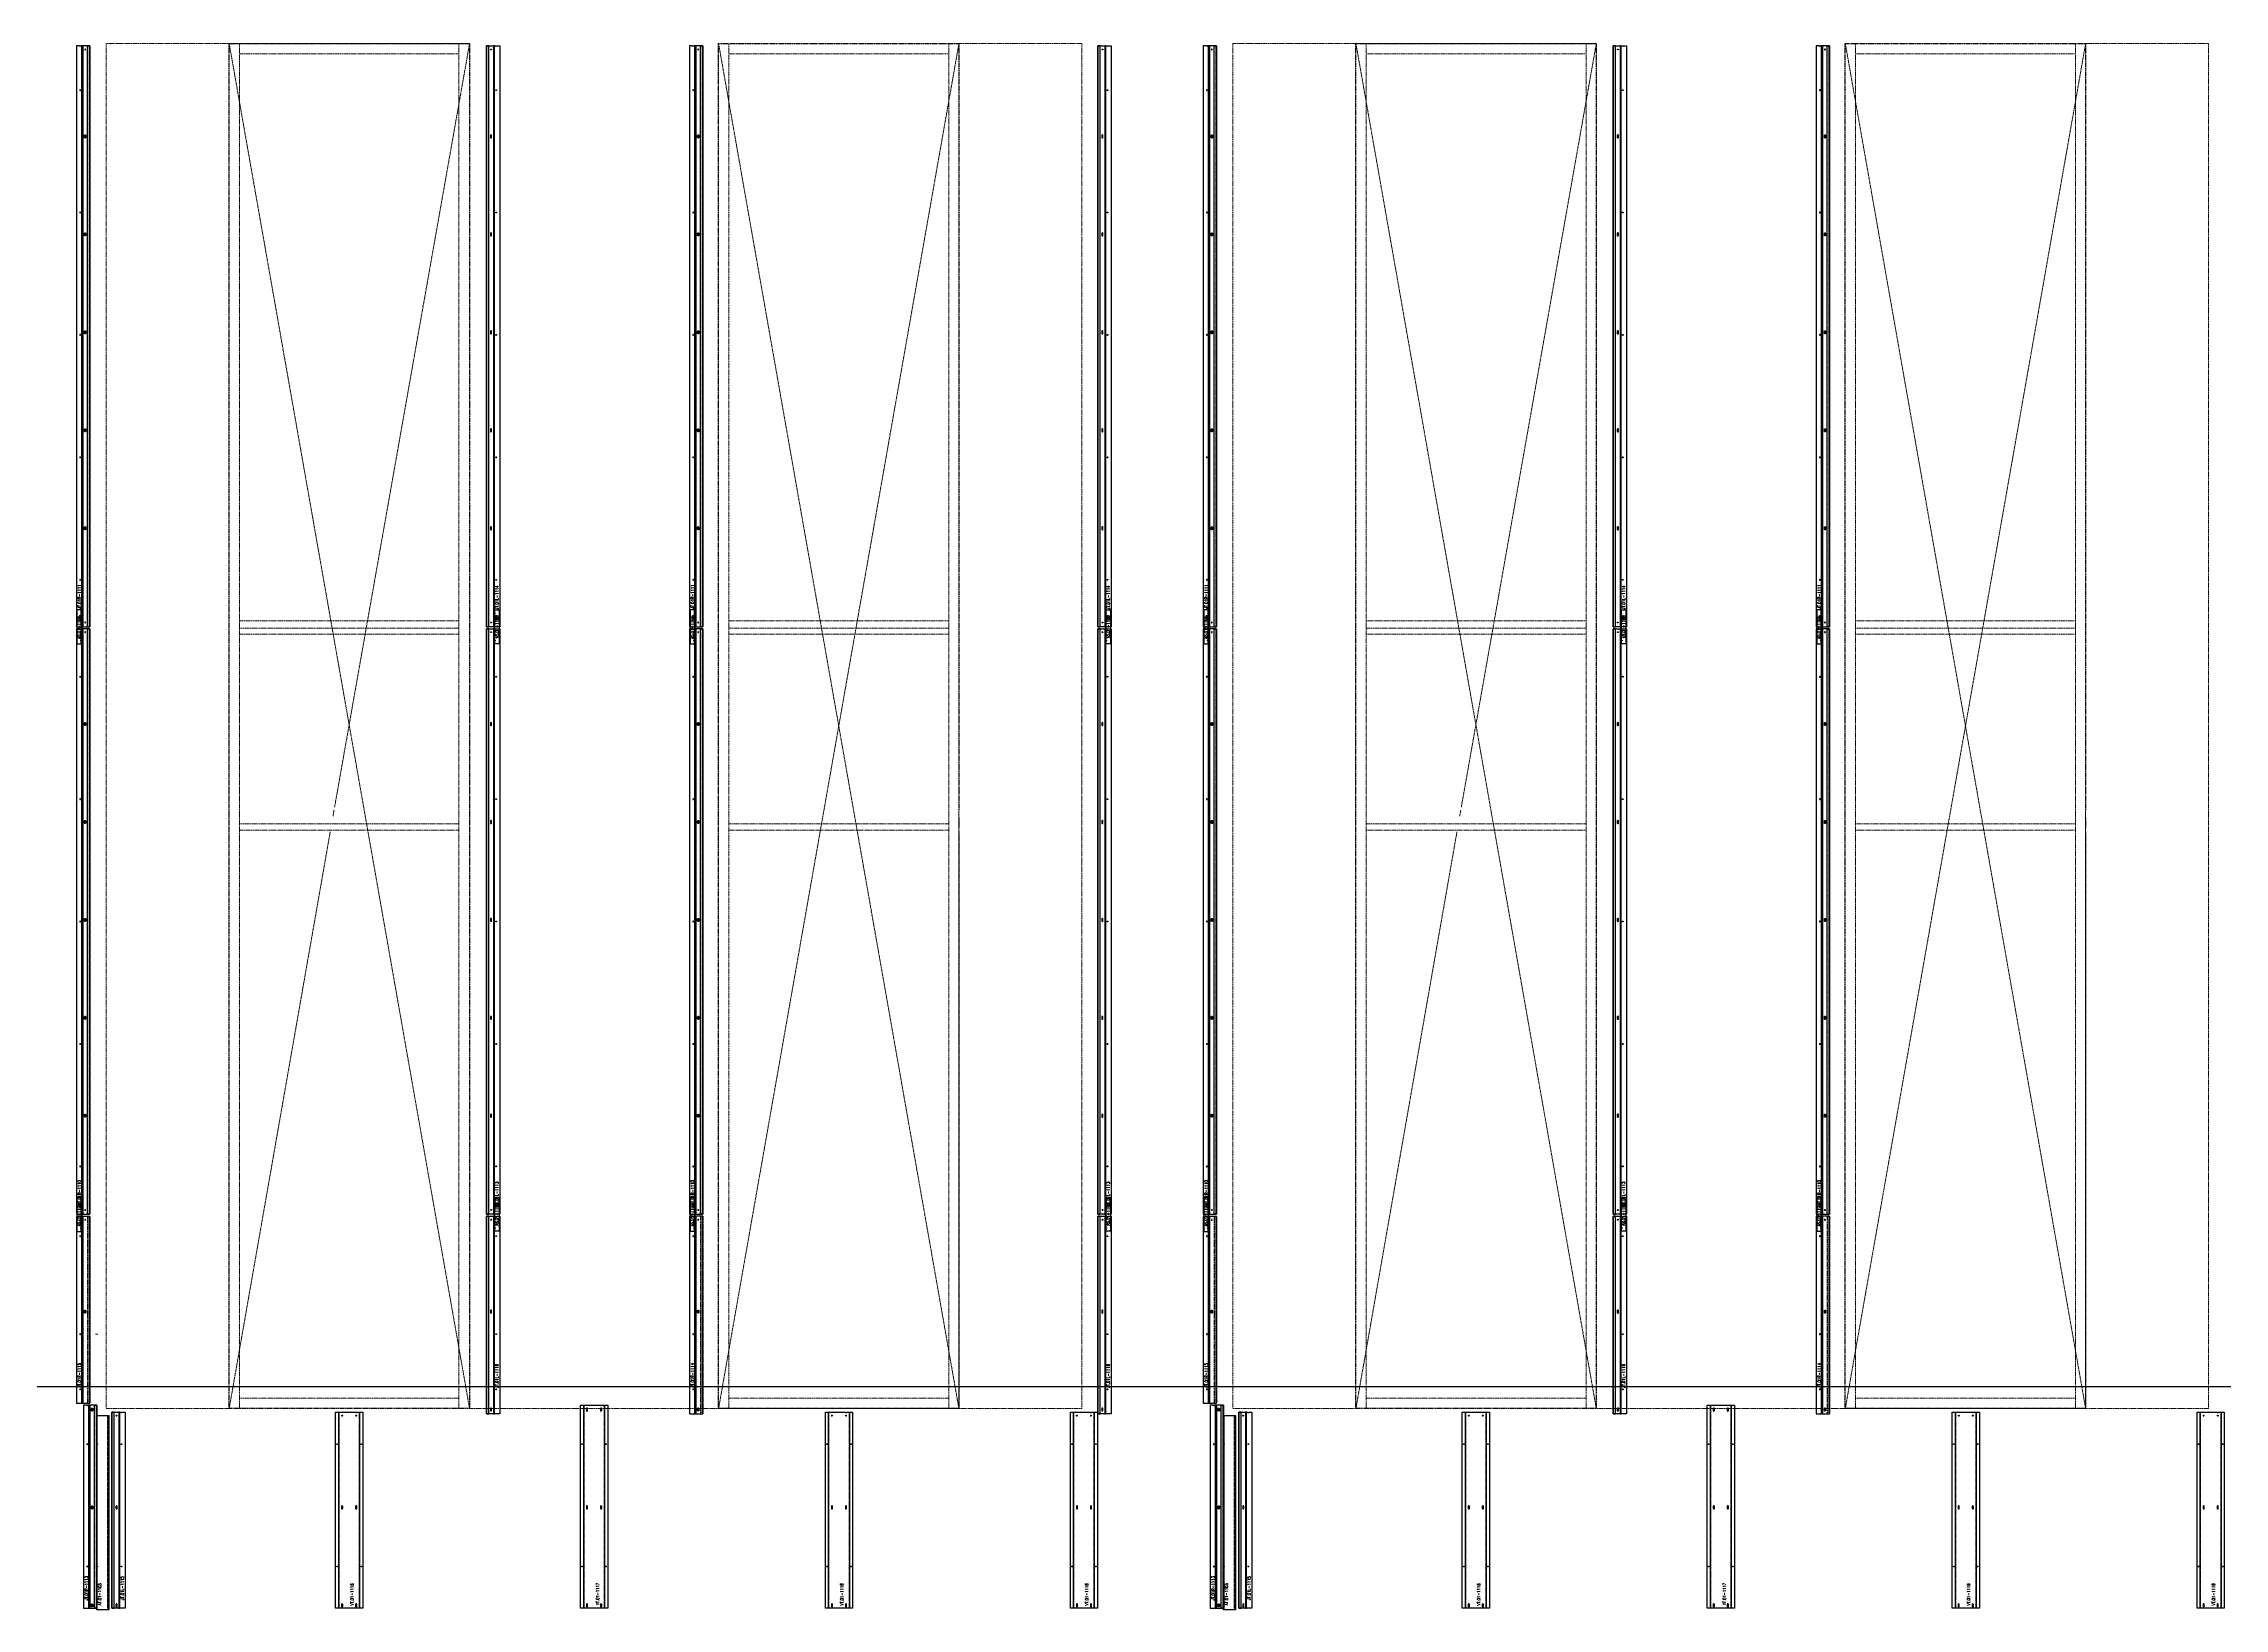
# Model space of a CAD drawing. Header units: inches. Extents: x 1191 to 4278, y -4365 to 1348.
# Drawn here: x 2249 to 2783, y 260 to 643 of the extents above; entities that cross this region are included whole.
import ezdxf

# ---------------------------------------------------------------- set-up
doc = ezdxf.new("R2010")
doc.units = ezdxf.units.IN
doc.header["$MEASUREMENT"] = 0
for name, pattern in [('NBK_Center', [0.541667, 0.333333, -0.0625, 0.083333, -0.0625]), ('NBK_Center2', [0.270833, 0.166667, -0.03125, 0.041667, -0.03125]), ('NBK_Hidden', [0.125, 0.083333, -0.041667]), ('NBK_Hidden2', [0.0625, 0.041667, -0.020833])]:
    doc.linetypes.add(name, pattern=pattern)
doc.layers.get('Defpoints').update_dxf_attribs({"color": 250, "lineweight": 0})
for name, color, linetype, lineweight in [('!Bracket', 11, 'Continuous', 25), ('!Clip - bent', 20, 'Continuous', 25), ('!Dimension', 50, 'Continuous', 5), ('!Dimension @ 1.25', 50, 'Continuous', 5), ('!Extrusion', 140, 'Continuous', 25), ('!Flashing', 40, 'Continuous', 25), ('!Linetype_Center', 220, 'NBK_Center', 9), ('!Linetype_Center2', 222, 'NBK_Center2', 9), ('!Linetype_Hidden', 210, 'NBK_Hidden', 9), ('!Misc2', 252, 'NBK_Hidden2', 5)]:
    doc.layers.add(name, color=color, linetype=linetype, lineweight=lineweight)
doc.styles.add('Romans', font='romans.shx', dxfattribs={"width": 0.8})

# ---------------------------------------------------------------- blocks, each defined once
blk = doc.blocks.new('A$C5F0FBCA1')
at = {"lineweight": 30}
for p, q in [((-1673.38, 577.5), (-1673.38, 912)), ((-1673.38, 912), (-1614.5, 912)), ((-1614.5, 912), (-1614.5, 577.5)), ((-1553.5, 577.5), (-1553.5, 912)), ((-1553.5, 912), (-1494.63, 912)), ((-1494.63, 912), (-1494.63, 724.1)), ((-1397.38, 577.5), (-1397.38, 912)), ((-1397.38, 912), (-1338.5, 912)), ((-1338.5, 912), (-1338.5, 577.5)), ((-1277.5, 577.5), (-1277.5, 912)), ((-1277.5, 912), (-1218.63, 912)), ((-1218.63, 912), (-1218.63, 724.1)), ((-1494.63, 722.27), (-1494.63, 719.63)), ((-1218.63, 722.27), (-1218.63, 719.63)), ((-1494.63, 718.88), (-1494.63, 577.5)), ((-1218.63, 718.88), (-1218.63, 577.5)), ((-1614.5, 577.5), (-1673.38, 577.5)), ((-1494.63, 577.5), (-1553.5, 577.5)), ((-1338.5, 577.5), (-1397.38, 577.5)), ((-1218.63, 577.5), (-1277.5, 577.5))]:
    blk.add_line(p, q, dxfattribs=at)
for p, q in [((-1673.38, 912), (-1614.5, 577.5)), ((-1647.56, 724.9), (-1614.5, 912)), ((-1553.5, 912), (-1494.63, 577.5)), ((-1553.5, 577.5), (-1494.63, 912)), ((-1397.38, 912), (-1338.5, 577.5)), ((-1371.56, 724.9), (-1338.5, 912)), ((-1277.5, 577.5), (-1218.63, 912)), ((-1277.5, 912), (-1218.63, 577.5)), ((-1647.95, 722.69), (-1647.7, 724.15)), ((-1371.95, 722.69), (-1371.7, 724.15)), ((-1673.38, 577.5), (-1648.62, 718.88)), ((-1397.38, 577.5), (-1372.62, 718.88))]:
    blk.add_line(p, q)
blk = doc.blocks.new('A$C5F5DB627')
for p, q in [((864.5, 1130.4), (953.5, 1130.4)), ((864.5, 795.9), (864.5, 1130.4)), ((894.63, 795.9), (894.63, 1130.4)), ((897.13, 1130.4), (897.13, 795.9)), ((950.88, 1127.9), (897.13, 1127.9)), ((950.88, 795.9), (950.88, 1130.4)), ((953.5, 1130.4), (953.5, 795.9)), ((1014.5, 1130.4), (1103.5, 1130.4)), ((1014.5, 795.9), (1014.5, 1130.4)), ((1017, 1130.4), (1017, 795.9)), ((1070.87, 1127.9), (1017, 1127.9)), ((1070.87, 795.9), (1070.87, 1130.4)), ((1073.37, 1130.4), (1073.37, 795.9)), ((1103.5, 1130.4), (1103.5, 795.9)), ((1140.5, 1130.4), (1229.5, 1130.4)), ((1140.5, 795.9), (1140.5, 1130.4)), ((1170.63, 795.9), (1170.63, 1130.4)), ((1173.13, 1130.4), (1173.13, 795.9)), ((1227, 1127.9), (1173.13, 1127.9)), ((1227, 795.9), (1227, 1130.4)), ((1229.5, 1130.4), (1229.5, 795.9)), ((1290.5, 1130.4), (1379.5, 1130.4)), ((1290.5, 795.9), (1290.5, 1130.4)), ((1293, 1130.4), (1293, 795.9)), ((1346.87, 1127.9), (1293, 1127.9)), ((1346.87, 795.9), (1346.87, 1130.4)), ((1349.37, 1130.4), (1349.37, 795.9)), ((1379.5, 1130.4), (1379.5, 795.9)), ((950.88, 988.9), (897.13, 988.9)), ((1070.87, 988.9), (1017, 988.9)), ((1227, 988.9), (1173.13, 988.9)), ((1346.87, 988.9), (1293, 988.9)), ((897.13, 987.15), (950.88, 987.15)), ((950.88, 985.65), (897.13, 985.65)), ((1017, 987.15), (1070.87, 987.15)), ((1070.87, 985.65), (1017, 985.65)), ((1173.13, 987.15), (1227, 987.15)), ((1227, 985.65), (1173.13, 985.65)), ((1293, 987.15), (1346.87, 987.15)), ((1346.87, 985.65), (1293, 985.65)), ((897.13, 939.15), (950.88, 939.15)), ((950.88, 937.65), (897.13, 937.65)), ((1017, 939.15), (1070.87, 939.15)), ((1070.87, 937.65), (1017, 937.65)), ((1173.13, 939.15), (1227, 939.15)), ((1227, 937.65), (1173.13, 937.65)), ((1293, 939.15), (1346.87, 939.15)), ((1346.87, 937.65), (1293, 937.65)), ((897.13, 798.4), (950.88, 798.4)), ((1017, 798.4), (1070.87, 798.4)), ((1173.13, 798.4), (1227, 798.4)), ((1293, 798.4), (1346.87, 798.4)), ((1103.5, 795.9), (864.5, 795.9)), ((1379.5, 795.9), (1140.5, 795.9))]:
    blk.add_line(p, q)
blk = doc.blocks.new('TAP HOLE_5mm')
at = {"layer": '!Linetype_Center2'}
for points in [[(-0.18, 0), (0.18, 0)], [(0, 0.18), (0, -0.18)]]:
    blk.add_lwpolyline(points, dxfattribs=at)
blk.add_circle((0, 0), 0.101)
blk = doc.blocks.new('WEEP HOLE')
at = {"layer": '!Linetype_Center'}
for p, q in [((-0.22, 0.37), (0.22, 0.37)), ((0, 0.83), (0, -0.08))]:
    blk.add_line(p, q, dxfattribs=at)
at = {"color": 0}
blk.add_lwpolyline([(-0.14, 0.61), (-0.14, 0.14, 0.414214), (0, 0, 0.414214), (0.14, 0.14), (0.14, 0.61, 0.414214), (0, 0.75, 0.414214)], format="xyb", close=True, dxfattribs=at)
blk = doc.blocks.new('SECTION CLEAR HOLE 1')
at = {"layer": '!Linetype_Center2'}
blk.add_line((-0.33, 0, 0), (0.26, 0, 0), dxfattribs=at)
at = {"layer": '!Misc2'}
blk.add_lwpolyline([(-0.12, 0.1), (0, 0.1), (0, -0.1), (-0.12, -0.1)], close=True, dxfattribs=at)
blk = doc.blocks.new('SLOTTED SECTION1')
at = {"layer": '!Linetype_Center2'}
blk.add_lwpolyline([(-0.24, 0), (0.12, 0)], dxfattribs=at)
at = {"layer": '!Misc2'}
blk.add_lwpolyline([(-0.12, 0.47), (0, 0.47), (0, -0.47), (-0.12, -0.47)], close=True, dxfattribs=at)
blk = doc.blocks.new('SLOTTED HOLE 1')
at = {"layer": '!Linetype_Center'}
for p, q in [((0, 0.55), (0, -0.55)), ((-0.22, 0), (0.22, 0))]:
    blk.add_line(p, q, dxfattribs=at)
at = {"color": 0}
blk.add_lwpolyline([(-0.14, 0.33), (-0.14, -0.33, 0.414214), (0, -0.47, 0.414214), (0.14, -0.33), (0.14, 0.33, 0.414214), (0, 0.47, 0.414214)], format="xyb", close=True, dxfattribs=at)
blk = doc.blocks.new('SL.01-1101')
at = {"layer": '!Bracket'}
for points in [[(4.65, -1.3), (4.65, -0.12), (-3.67, -0.12), (-3.67, -1.3)], [(-3.67, -1.3), (-3.67, -1.18), (4.65, -1.18), (4.65, -1.3)]]:
    blk.add_lwpolyline(points, close=True, dxfattribs=at)
at = {"layer": '!Dimension', "xscale": -1, "rotation": 270}
for name, p in [('SECTION CLEAR HOLE 1', (-2.88, -1.18)), ('SECTION CLEAR HOLE 1', (-1.3, -1.18)), ('SLOTTED SECTION1', (2.15, -1.18)), ('SLOTTED SECTION1', (3.73, -1.18))]:
    blk.add_blockref(name, p, dxfattribs=at)
at = {"layer": '!Extrusion', "xscale": -1, "rotation": 270}
blk.add_blockref('TAP HOLE_5mm', (-2.09, -0.83), dxfattribs=at)
at = {"layer": '!Extrusion', "linetype": 'NBK_Hidden', "xscale": -1, "rotation": 270}
blk.add_blockref('SLOTTED HOLE 1', (2.75, -0.83), dxfattribs=at)
at = {"layer": 'Defpoints', "color": 30, "insert": (0.32, -0.6), "char_height": 0.75, "width": 1.65, "attachment_point": 5, "style": 'Romans'}
blk.add_mtext('AS.01-1101', dxfattribs=at)
blk = doc.blocks.new('JT.01R-1115-')
at = {"layer": '!Extrusion'}
blk.add_lwpolyline([(-2.22, 45.77, -1), (-2.5, 45.77), (-3.25, 45.77), (-3.25, 0), (0, 0), (0, 45.77)], format="xyb", close=True, dxfattribs=at)
blk.add_lwpolyline([(-1.69, 45.77), (-1.69, 0), (-1.95, 0), (-1.95, 45.77), (-1.95, 0), (-1.87, 0), (-1.87, 45.77)], dxfattribs=at)
at = {"layer": '!Extrusion', "linetype": 'NBK_Hidden'}
blk.add_lwpolyline([(-0.57, 45.77), (-0.57, 0), (0, 0), (0, 45.77), (0, 0), (-0.08, 0), (-0.08, 45.77)], dxfattribs=at)
at = {"layer": '!Extrusion', "xscale": -1}
for name, p in [('TAP HOLE_5mm', (-1.13, 44.94)), ('TAP HOLE_5mm', (-2.36, 40.92)), ('WEEP HOLE', (-1.13, 22.06)), ('TAP HOLE_5mm', (-2.36, 16.91)), ('TAP HOLE_5mm', (-2.36, 3.38))]:
    blk.add_blockref(name, p, dxfattribs=at)
at = {"color": 144, "rotation": 90}
blk.add_blockref('SL.01-1101', (-3.25, 45.77), dxfattribs=at)
at = {"layer": 'Defpoints', "color": 5, "insert": (-2.54, 6.85), "char_height": 0.75, "width": 1.65, "attachment_point": 5, "rotation": 90, "style": 'Romans'}
blk.add_mtext('JT.01R-1115', dxfattribs=at)
blk = doc.blocks.new('JT.01R-1114-')
at = {"layer": '!Extrusion'}
blk.add_lwpolyline([(-2.22, 48.4, -1), (-2.5, 48.4), (-3.25, 48.4), (-3.25, 0), (0, 0), (0, 48.4)], format="xyb", close=True, dxfattribs=at)
blk.add_lwpolyline([(-1.69, 48.4), (-1.69, 0), (-1.95, 0), (-1.95, 48.4), (-1.95, 0), (-1.87, 0), (-1.87, 48.4)], dxfattribs=at)
at = {"layer": '!Extrusion', "linetype": 'NBK_Hidden'}
blk.add_lwpolyline([(-0.57, 48.4), (-0.57, 0), (0, 0), (0, 48.4), (0, 0), (-0.08, 0), (-0.08, 48.4)], dxfattribs=at)
at = {"layer": '!Extrusion', "xscale": -1}
for name, p in [('TAP HOLE_5mm', (-2.36, 43.54)), ('TAP HOLE_5mm', (-1.13, 47.57)), ('WEEP HOLE', (-1.13, 24.68)), ('TAP HOLE_5mm', (-2.36, 19.54)), ('TAP HOLE_5mm', (-2.36, 6)), ('WEEP HOLE', (-1.13, 0.68))]:
    blk.add_blockref(name, p, dxfattribs=at)
at = {"color": 144, "rotation": 90}
blk.add_blockref('SL.01-1101', (-3.25, 48.4), dxfattribs=at)
at = {"layer": 'Defpoints', "color": 5, "insert": (-2.54, 9.47), "char_height": 0.75, "width": 1.65, "attachment_point": 5, "rotation": 90, "style": 'Romans'}
blk.add_mtext('JT.01R-1114', dxfattribs=at)
blk = doc.blocks.new('AS.01-1100')
at = {"layer": '!Bracket'}
for points in [[(-1.3, 4.65), (-0.12, 4.65), (-0.12, -3.67), (-1.3, -3.67)], [(-1.3, -3.67), (-1.18, -3.67), (-1.18, 4.65), (-1.3, 4.65)]]:
    blk.add_lwpolyline(points, close=True, dxfattribs=at)
at = {"layer": '!Dimension'}
for name, p in [('SLOTTED SECTION1', (-1.18, 3.73)), ('SLOTTED SECTION1', (-1.18, 2.15)), ('SECTION CLEAR HOLE 1', (-1.18, -1.3)), ('SECTION CLEAR HOLE 1', (-1.18, -2.88))]:
    blk.add_blockref(name, p, dxfattribs=at)
at = {"layer": '!Extrusion', "linetype": 'NBK_Hidden'}
blk.add_blockref('SLOTTED HOLE 1', (-0.83, 2.75), dxfattribs=at)
at = {"layer": '!Extrusion', "rotation": 360}
blk.add_blockref('TAP HOLE_5mm', (-0.83, -2.09), dxfattribs=at)
at = {"layer": 'Defpoints', "color": 30, "insert": (-0.71, 0.49), "char_height": 0.75, "width": 1.65, "attachment_point": 5, "rotation": 90, "style": 'Romans'}
blk.add_mtext('AS.01-1100', dxfattribs=at)
blk = doc.blocks.new('JT.01L-1116')
at = {"layer": '!Extrusion'}
blk.add_lwpolyline([(2.22, 48.4, 1), (2.5, 48.4), (3.25, 48.4), (3.25, 0), (0, 0), (0, 48.4)], format="xyb", close=True, dxfattribs=at)
for points in [[(0, 48.4), (0, 0), (0.57, 0), (0.57, 48.4)], [(1.69, 48.4), (1.69, 0), (1.95, 0), (1.95, 48.4)]]:
    blk.add_lwpolyline(points, close=True, dxfattribs=at)
at = {"layer": '!Extrusion', "linetype": 'NBK_Hidden'}
blk.add_lwpolyline([(0, 48.4), (0, 0), (0.08, 0), (0.08, 48.4)], dxfattribs=at)
blk.add_lwpolyline([(1.87, 48.4), (1.87, 0), (1.95, 0), (1.95, 48.4)], close=True, dxfattribs=at)
at = {"layer": '!Dimension'}
blk.add_blockref('AS.01-1100', (3.25, 48.4), dxfattribs=at)
at = {"layer": '!Extrusion', "rotation": 360}
for p in [(1.13, 47.57), (2.36, 43.54), (2.36, 19.54), (2.36, 6)]:
    blk.add_blockref('TAP HOLE_5mm', p, dxfattribs=at)
at = {"layer": '!Extrusion'}
for p in [(1.13, 24.68), (1.13, 0.68)]:
    blk.add_blockref('WEEP HOLE', p, dxfattribs=at)
at = {"layer": 'Defpoints', "color": 2, "insert": (2.54, 9.28), "char_height": 0.75, "width": 1.65, "attachment_point": 5, "rotation": 90, "style": 'Romans'}
blk.add_mtext('JT.01L-1116', dxfattribs=at)
blk = doc.blocks.new('JT.01R-1110-')
at = {"layer": '!Extrusion'}
blk.add_lwpolyline([(0, 0), (0, 143.5), (-2.22, 143.5, -1), (-2.5, 143.5), (-3.25, 143.5), (-3.25, 0)], format="xyb", close=True, dxfattribs=at)
for points in [[(-1.95, 0), (-1.95, 143.5), (-1.69, 143.5), (-1.69, 0)], [(-0.57, 0), (-0.57, 143.5), (0, 143.5), (0, 0)]]:
    blk.add_lwpolyline(points, close=True, dxfattribs=at)
at = {"layer": '!Extrusion', "linetype": 'NBK_Hidden'}
for points in [[(-1.95, 0), (-1.95, 143.5), (-1.87, 143.5), (-1.87, 0)], [(-0.08, 0), (-0.08, 143.5), (0, 143.5), (0, 0)]]:
    blk.add_lwpolyline(points, close=True, dxfattribs=at)
at = {"layer": '!Extrusion', "xscale": -1}
for name, p in [('TAP HOLE_5mm', (-1.13, 142.67)), ('TAP HOLE_5mm', (-2.36, 131.75)), ('WEEP HOLE', (-1.13, 119.78)), ('TAP HOLE_5mm', (-2.36, 101.75)), ('WEEP HOLE', (-1.13, 95.78)), ('TAP HOLE_5mm', (-2.36, 71.75)), ('WEEP HOLE', (-1.13, 71.78)), ('WEEP HOLE', (-1.13, 47.78)), ('TAP HOLE_5mm', (-2.36, 41.75)), ('WEEP HOLE', (-1.13, 23.78)), ('TAP HOLE_5mm', (-2.36, 11.75)), ('TAP HOLE_5mm', (-1.13, 1.06))]:
    blk.add_blockref(name, p, dxfattribs=at)
at = {"color": 144, "rotation": 90}
blk.add_blockref('SL.01-1101', (-3.25, 143.5), dxfattribs=at)
at = {"layer": 'Defpoints', "color": 5, "insert": (-2.54, 5.38), "char_height": 0.75, "width": 1.65, "attachment_point": 5, "rotation": 90, "style": 'Romans'}
blk.add_mtext('JT.01R-1110', dxfattribs=at)
blk = doc.blocks.new('JT.01L-1113')
at = {"layer": '!Extrusion'}
blk.add_lwpolyline([(0, 0), (0, 143.5), (2.22, 143.5, 1), (2.5, 143.5), (3.25, 143.5), (3.25, 0)], format="xyb", close=True, dxfattribs=at)
at = {"layer": '!Extrusion', "linetype": 'NBK_Hidden'}
for points in [[(0.08, 0), (0.08, 143.5), (0, 143.5), (0, 0)], [(1.95, 0), (1.95, 143.5), (1.87, 143.5), (1.87, 0)]]:
    blk.add_lwpolyline(points, close=True, dxfattribs=at)
at = {"layer": '!Extrusion'}
for points in [[(0.57, 0), (0.57, 143.5), (0, 143.5), (0, 0)], [(1.95, 0), (1.95, 143.5), (1.69, 143.5), (1.69, 0)]]:
    blk.add_lwpolyline(points, close=True, dxfattribs=at)
at = {"layer": '!Dimension'}
blk.add_blockref('AS.01-1100', (3.25, 143.5), dxfattribs=at)
at = {"layer": '!Extrusion', "rotation": 360}
for p in [(1.13, 142.67), (2.36, 131.75), (2.36, 101.75), (2.36, 71.75), (2.36, 41.75), (2.36, 11.75), (1.13, 1.06)]:
    blk.add_blockref('TAP HOLE_5mm', p, dxfattribs=at)
at = {"layer": '!Extrusion'}
for p in [(1.13, 119.78), (1.13, 95.78), (1.13, 71.78), (1.13, 47.78), (1.13, 23.78)]:
    blk.add_blockref('WEEP HOLE', p, dxfattribs=at)
at = {"layer": 'Defpoints', "color": 2, "insert": (2.54, 5.08), "char_height": 0.75, "width": 1.65, "attachment_point": 5, "rotation": 90, "style": 'Romans'}
blk.add_mtext('JT.01L-1113', dxfattribs=at)
blk = doc.blocks.new('JT.01L-1114')
at = {"layer": '!Extrusion'}
blk.add_lwpolyline([(-3.25, 0), (-3.25, 142.35), (-1.02, 142.35, 1), (-0.75, 142.35), (0, 142.35), (0, 0)], format="xyb", close=True, dxfattribs=at)
at = {"layer": '!Extrusion', "linetype": 'NBK_Hidden'}
for points in [[(-3.17, 0), (-3.17, 142.35), (-3.25, 142.35), (-3.25, 0)], [(-1.3, 0), (-1.3, 142.35), (-1.38, 142.35), (-1.38, 0)]]:
    blk.add_lwpolyline(points, close=True, dxfattribs=at)
at = {"layer": '!Extrusion'}
for points in [[(-2.68, 0), (-2.68, 142.35), (-3.25, 142.35), (-3.25, 0)], [(-1.3, 0), (-1.3, 142.35), (-1.56, 142.35), (-1.56, 0)]]:
    blk.add_lwpolyline(points, close=True, dxfattribs=at)
at = {"layer": '!Extrusion', "rotation": 360}
for p in [(-2.12, 141.48), (-0.89, 131.52), (-0.89, 101.52), (-0.89, 71.52), (-0.89, 41.52), (-0.89, 11.52), (-2.12, 1.06)]:
    blk.add_blockref('TAP HOLE_5mm', p, dxfattribs=at)
at = {"layer": '!Extrusion'}
for p in [(-2.12, 119.78), (-2.12, 95.78), (-2.12, 71.78), (-2.12, 47.78), (-2.12, 23.78)]:
    blk.add_blockref('WEEP HOLE', p, dxfattribs=at)
at = {"layer": 'Defpoints', "color": 2, "insert": (-0.71, 7.17), "char_height": 0.75, "width": 1.65, "attachment_point": 5, "rotation": 90, "style": 'Romans'}
blk.add_mtext('JT.01L-1114', dxfattribs=at)
blk = doc.blocks.new('JT.01R-1111-')
at = {"layer": '!Extrusion'}
blk.add_lwpolyline([(3.25, 0), (3.25, 142.35), (1.02, 142.35, -1), (0.75, 142.35), (0, 142.35), (0, 0)], format="xyb", close=True, dxfattribs=at)
for points in [[(1.3, 0), (1.3, 142.35), (1.56, 142.35), (1.56, 0)], [(2.68, 0), (2.68, 142.35), (3.25, 142.35), (3.25, 0)]]:
    blk.add_lwpolyline(points, close=True, dxfattribs=at)
at = {"layer": '!Extrusion', "linetype": 'NBK_Hidden'}
for points in [[(1.3, 0), (1.3, 142.35), (1.38, 142.35), (1.38, 0)], [(3.17, 0), (3.17, 142.35), (3.25, 142.35), (3.25, 0)]]:
    blk.add_lwpolyline(points, close=True, dxfattribs=at)
at = {"layer": '!Extrusion', "xscale": -1}
for name, p in [('TAP HOLE_5mm', (2.12, 141.48)), ('TAP HOLE_5mm', (0.89, 131.52)), ('WEEP HOLE', (2.12, 119.78)), ('TAP HOLE_5mm', (0.89, 101.52)), ('WEEP HOLE', (2.12, 95.78)), ('TAP HOLE_5mm', (0.89, 71.52)), ('WEEP HOLE', (2.12, 71.78)), ('WEEP HOLE', (2.12, 47.78)), ('TAP HOLE_5mm', (0.89, 41.52)), ('WEEP HOLE', (2.12, 23.78)), ('TAP HOLE_5mm', (0.89, 11.52)), ('TAP HOLE_5mm', (2.12, 1.06))]:
    blk.add_blockref(name, p, dxfattribs=at)
at = {"layer": 'Defpoints', "color": 5, "insert": (0.71, 7.38), "char_height": 0.75, "width": 1.65, "attachment_point": 5, "rotation": 90, "style": 'Romans'}
blk.add_mtext('JT.01R-1111', dxfattribs=at)
blk = doc.blocks.new('VT.01-1116-')
at = {"layer": '!Extrusion'}
blk.add_lwpolyline([(3.33, 0), (-3.33, 0), (-3.33, 48.06), (1.58, 48.06, 1), (1.86, 48.06), (3.33, 48.06)], format="xyb", close=True, dxfattribs=at)
blk.add_lwpolyline([(1.86, 48.06), (2.54, 48.06), (2.54, 0), (-2.54, 0), (-2.54, 48.06), (1.58, 48.06)], dxfattribs=at)
at = {"layer": '!Extrusion', "linetype": 'NBK_Hidden'}
blk.add_lwpolyline([(1.86, 48.06), (2.46, 48.06), (2.46, 0), (-2.46, 0), (-2.46, 48.06), (1.58, 48.06)], dxfattribs=at)
at = {"layer": '!Extrusion', "rotation": 360}
for name, p in [('TAP HOLE_5mm', (-1.72, 47.18)), ('TAP HOLE_5mm', (1.72, 47.18)), ('TAP HOLE_5mm', (-2.93, 40.19)), ('TAP HOLE_5mm', (2.93, 40.19)), ('WEEP HOLE', (-1.72, 24.3)), ('WEEP HOLE', (1.72, 24.3)), ('TAP HOLE_5mm', (-2.93, 10.19)), ('TAP HOLE_5mm', (2.93, 10.19)), ('WEEP HOLE', (-1.72, 0.29)), ('WEEP HOLE', (1.72, 0.29))]:
    blk.add_blockref(name, p, dxfattribs=at)
at = {"layer": 'Defpoints', "color": 1, "insert": (0.69, 3.37), "char_height": 0.75, "width": 1.65, "attachment_point": 5, "rotation": 90, "style": 'Romans'}
blk.add_mtext('VT.01-1116', dxfattribs=at)
blk = doc.blocks.new('VT.01-1117-')
at = {"layer": '!Extrusion'}
blk.add_lwpolyline([(3.33, 0), (-3.33, 0), (-3.33, 49.75), (1.58, 49.75, 1), (1.86, 49.75), (3.33, 49.75)], format="xyb", close=True, dxfattribs=at)
blk.add_lwpolyline([(1.86, 49.75), (2.54, 49.75), (2.54, 0), (-2.54, 0), (-2.54, 49.75), (1.58, 49.75)], dxfattribs=at)
at = {"layer": '!Extrusion', "linetype": 'NBK_Hidden'}
blk.add_lwpolyline([(1.86, 49.75), (2.46, 49.75), (2.46, 0), (-2.46, 0), (-2.46, 49.75), (1.58, 49.75)], dxfattribs=at)
at = {"layer": '!Extrusion', "rotation": 360}
for name, p in [('WEEP HOLE', (-1.72, 48.3)), ('WEEP HOLE', (1.72, 48.3)), ('TAP HOLE_5mm', (-2.93, 40.19)), ('TAP HOLE_5mm', (2.93, 40.19)), ('WEEP HOLE', (-1.72, 24.3)), ('WEEP HOLE', (1.72, 24.3)), ('TAP HOLE_5mm', (-2.93, 10.19)), ('TAP HOLE_5mm', (2.93, 10.19)), ('WEEP HOLE', (-1.72, 0.29)), ('WEEP HOLE', (1.72, 0.29))]:
    blk.add_blockref(name, p, dxfattribs=at)
at = {"layer": 'Defpoints', "color": 1, "insert": (0.89, 3.47), "char_height": 0.75, "width": 1.65, "attachment_point": 5, "rotation": 90, "style": 'Romans'}
blk.add_mtext('VT.01-1117', dxfattribs=at)
blk = doc.blocks.new('JT.01L-1115')
at = {"layer": '!Extrusion', "linetype": 'NBK_Hidden'}
for points in [[(-3.25, 0), (-3.17, 0), (-3.17, 48.06), (-3.25, 48.06)], [(-1.38, 0), (-1.3, 0), (-1.3, 48.06), (-1.38, 48.06)]]:
    blk.add_lwpolyline(points, close=True, dxfattribs=at)
at = {"layer": '!Extrusion'}
blk.add_lwpolyline([(0, 48.06), (0, 0), (-3.25, 0), (-3.25, 48.06), (-1.02, 48.06, 1), (-0.75, 48.06)], format="xyb", close=True, dxfattribs=at)
for points in [[(-2.68, 48.06), (-3.25, 48.06), (-3.25, 0), (-2.68, 0)], [(-1.56, 0), (-1.3, 0), (-1.3, 48.06), (-1.56, 48.06)]]:
    blk.add_lwpolyline(points, close=True, dxfattribs=at)
at = {"layer": '!Extrusion', "rotation": 360}
for name, p in [('TAP HOLE_5mm', (-2.12, 47.18)), ('TAP HOLE_5mm', (-0.89, 40.19)), ('WEEP HOLE', (-2.12, 24.3)), ('TAP HOLE_5mm', (-0.89, 10.19)), ('WEEP HOLE', (-2.12, 0.29))]:
    blk.add_blockref(name, p, dxfattribs=at)
at = {"layer": 'Defpoints', "color": 2, "insert": (-0.71, 4.89), "char_height": 0.75, "width": 1.65, "attachment_point": 5, "rotation": 90, "style": 'Romans'}
blk.add_mtext('JT.01L-1115', dxfattribs=at)
blk = doc.blocks.new('JT.01R-1113-')
at = {"layer": '!Extrusion'}
blk.add_lwpolyline([(0, 49.75), (0, 0), (3.25, 0), (3.25, 49.75), (1.02, 49.75, -1), (0.75, 49.75)], format="xyb", close=True, dxfattribs=at)
at = {"layer": '!Extrusion', "linetype": 'NBK_Hidden'}
for points in [[(1.38, 0), (1.3, 0), (1.3, 49.75), (1.38, 49.75)], [(3.25, 0), (3.17, 0), (3.17, 49.75), (3.25, 49.75)]]:
    blk.add_lwpolyline(points, close=True, dxfattribs=at)
at = {"layer": '!Extrusion'}
for points in [[(1.56, 0), (1.3, 0), (1.3, 49.75), (1.56, 49.75)], [(2.68, 49.75), (3.25, 49.75), (3.25, 0), (2.68, 0)]]:
    blk.add_lwpolyline(points, close=True, dxfattribs=at)
at = {"layer": '!Extrusion', "xscale": -1}
for name, p in [('WEEP HOLE', (2.12, 48.3)), ('TAP HOLE_5mm', (0.89, 40.19)), ('WEEP HOLE', (2.12, 24.3)), ('TAP HOLE_5mm', (0.89, 10.19)), ('WEEP HOLE', (2.12, 0.29))]:
    blk.add_blockref(name, p, dxfattribs=at)
at = {"layer": 'Defpoints', "color": 5, "insert": (0.71, 4.89), "char_height": 0.75, "width": 1.65, "attachment_point": 5, "rotation": 90, "style": 'Romans'}
blk.add_mtext('JT.01R-1113', dxfattribs=at)
blk = doc.blocks.new('NORTH TRACKS')
at = {"layer": '!Clip - bent', "color": 3}
for name, p in [('JT.01R-1110-', (290.46, 753.58)), ('JT.01L-1113', (387.64, 753.58)), ('JT.01R-1110-', (440.64, 753.58)), ('JT.01L-1113', (537.39, 753.58)), ('JT.01R-1110-', (566.46, 753.58)), ('JT.01L-1113', (663.64, 753.58)), ('JT.01R-1110-', (716.64, 753.58)), ('JT.01R-1115-', (290.46, 707.31)), ('JT.01R-1115-', (290.46, 707.31)), ('JT.01L-1116', (387.64, 704.69)), ('JT.01R-1114-', (440.64, 704.69)), ('JT.01L-1116', (537.39, 704.69)), ('JT.01R-1115-', (566.46, 707.31)), ('JT.01L-1116', (663.64, 704.69)), ('JT.01R-1114-', (716.64, 704.69))]:
    blk.add_blockref(name, p, dxfattribs=at)
at = {"layer": '!Dimension'}
for name, p in [('JT.01R-1111-', (287.21, 897.58)), ('JT.01L-1114', (390.89, 897.58)), ('JT.01R-1111-', (437.39, 897.58)), ('JT.01L-1114', (540.64, 897.58)), ('JT.01R-1111-', (563.21, 897.58)), ('JT.01L-1114', (666.89, 897.58)), ('JT.01R-1111-', (713.39, 897.58)), ('JT.01R-1113-', (288.92, 657.06)), ('VT.01-1117-', (414, 657.06)), ('JT.01R-1113-', (564.92, 657.06)), ('VT.01-1117-', (690, 657.06))]:
    blk.add_blockref(name, p, dxfattribs=at)
at = {"layer": '!Dimension', "rotation": 360}
for p in [(354, 657.06), (474, 657.06), (534, 657.06), (630, 657.06), (750, 657.06), (810, 657.06)]:
    blk.add_blockref('VT.01-1116-', p, dxfattribs=at)
at = {"layer": '!Dimension @ 1.25'}
for p in [(299.15, 657.06), (575.15, 657.06)]:
    blk.add_blockref('JT.01L-1115', p, dxfattribs=at)
blk = doc.blocks.new('HOLE FLASHING')
at = {"layer": '!Linetype_Center2'}
blk.add_line((-0.31, 0), (0.26, 0), dxfattribs=at)
at = {"layer": '!Misc2'}
blk.add_lwpolyline([(-0.06, 0.1), (0, 0.1), (0, -0.1), (-0.06, -0.1)], close=True, dxfattribs=at)
blk = doc.blocks.new('AT.01-1103')
at = {"layer": '!Flashing', "color": 2}
for points in [[(0, 47.25), (2.99, 47.25), (2.99, -0.37), (0, -0.37)], [(0, 47.25), (0.06, 47.25), (0.06, -0.37), (0, -0.37)], [(2.94, -0.37), (2.99, -0.37), (2.99, 47.25), (2.94, 47.25)]]:
    blk.add_lwpolyline(points, close=True, dxfattribs=at)
at = {"layer": '!Linetype_Center'}
blk.add_lwpolyline([(0, 47.25), (2.6, 47.25), (2.6, -0.37), (0, -0.37)], close=True, dxfattribs=at)
at = {"color": 144}
for p in [(0.06, 40.19), (0.06, 10.19)]:
    blk.add_blockref('HOLE FLASHING', p, dxfattribs=at)
at = {"layer": 'Defpoints', "color": 6, "insert": (0.73, 3.39), "char_height": 0.75, "width": 1.65, "attachment_point": 5, "rotation": 90, "style": 'Romans'}
blk.add_mtext('AT.01-1103', dxfattribs=at)
blk = doc.blocks.new('NORTH MOVEMENT FLASHING')
at = {"color": 144}
for name, p in [('HOLE FLASHING', (790.22, 724.22)), ('AT.01-1103', (790.17, 657.06)), ('AT.01-1103', (1066.17, 657.06))]:
    blk.add_blockref(name, p, dxfattribs=at)

msp = doc.modelspace()

# ---------------------------------------------------------------- linework, layer by layer
at = {"color": 26}
msp.add_lwpolyline([(1979, -286), (3103, -286), (3103, 314), (1979, 314)], close=True, dxfattribs=at)

# ---------------------------------------------------------------- block references
at = {"layer": '!Clip - bent', "color": 3}
msp.add_blockref('NORTH TRACKS', (1969.71, -397.29, -1349.31), dxfattribs=at)
at = {"layer": '!Linetype_Hidden'}
for name, p in [('A$C5F5DB627', (1399.71, -487.19)), ('A$C5F0FBCA1', (3967.71, -268.79))]:
    msp.add_blockref(name, p, dxfattribs=at)
at = {"color": 144}
msp.add_blockref('NORTH MOVEMENT FLASHING', (1471.71, -397.29, -1349.31), dxfattribs=at)

doc.saveas('drawing.dxf')
